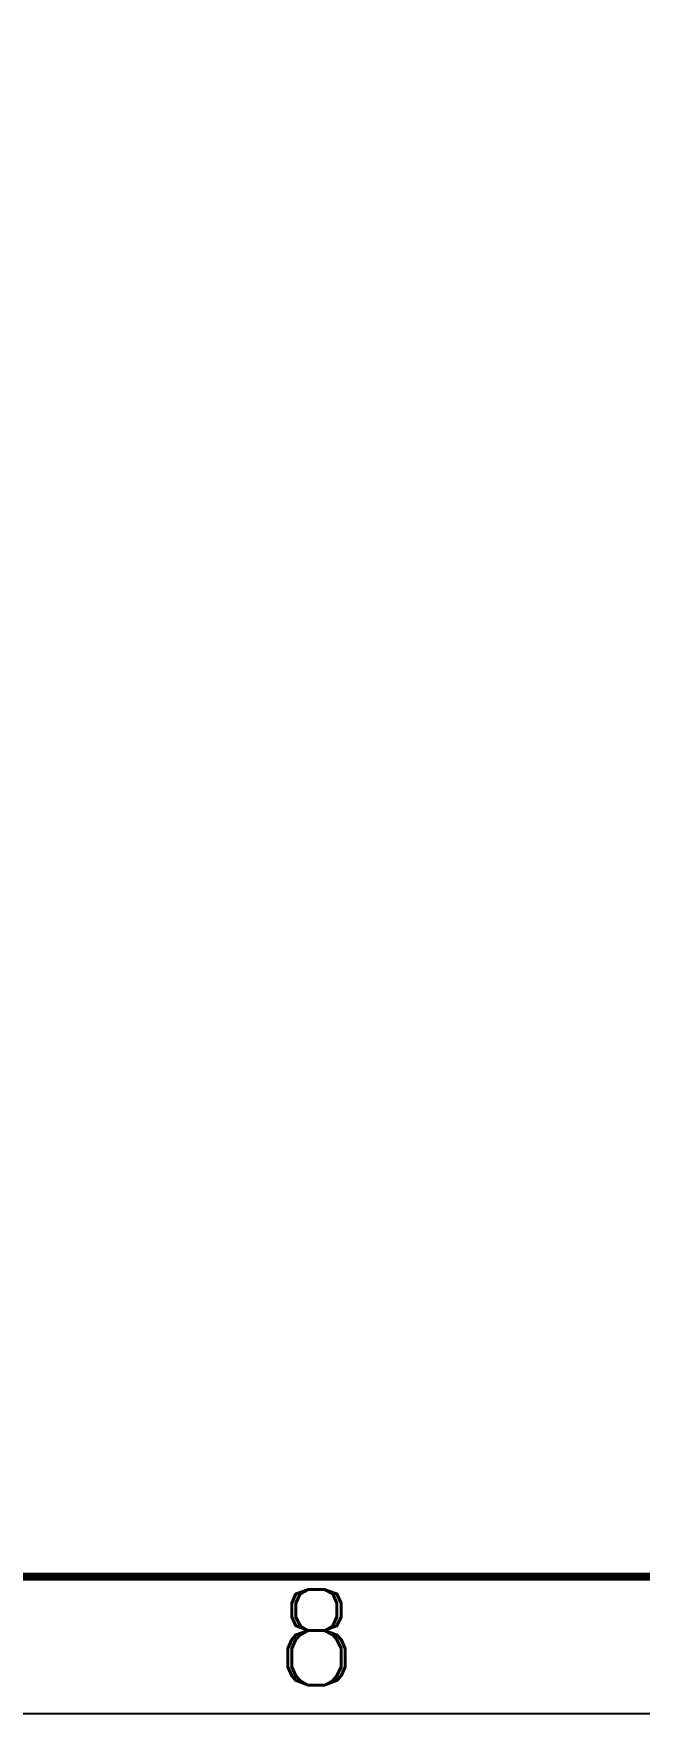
# Model space of a CAD drawing. Header units: millimetres. Extents: x 0 to 594, y 0 to 420.
# Drawn here: x 354 to 398.4, y 0 to 122.9 of the extents above; entities that cross this region are included whole.
import ezdxf
from ezdxf.enums import TextEntityAlignment as Align

# ---------------------------------------------------------------- set-up
doc = ezdxf.new("R2010")
doc.units = ezdxf.units.MM
doc.styles.add('ECL', font='SIMFANG_2312.TTF', dxfattribs={"width": 0.7, "height": 3})
doc.styles.add('ROMANC', font='romanc')

# ---------------------------------------------------------------- blocks, each defined once
blk = doc.blocks.new('XXDAFRAM-CH-HENG-A2')
at = {"color": 1}
blk.add_lwpolyline([(0, 0), (594, 0), (594, 420), (0, 420)], close=True, dxfattribs=at)
at = {"color": 1, "const_width": 0.6}
blk.add_lwpolyline([(25, 10), (584, 10), (584, 410), (25, 410)], close=True, dxfattribs=at)
at = {"color": 1, "style": 'ROMANC'}
blk.add_text('8', height=7, dxfattribs=at).set_placement((371.74, 2.07))
at = {"linetype": 'Continuous', "style": 'ECL', "width": 0.7}
for tag, height, p in [('DESIGNSTATUS', 3.5, (571.85, 76.57)), ('ENDESIGNSTATUS', 3.5, (571.89, 70.89)), ('V', 4, (531.58, 63.46)), ('O', 4, (537.75, 63.46)), ('L', 4, (543.92, 63.46)), ('N', 4, (550.08, 63.46)), ('D', 4, (562.42, 63.46)), ('W', 4, (568.58, 63.46)), ('G', 4, (574.75, 63.46)), ('VEREN40', 4, (580.92, 63.46)), ('DWGNAME1', 5, (522.12, 48.71)), ('DWGENAME1', 5, (521.93, 42.13)), ('DWGNAME', 5, (521.93, 42.36)), ('DWGENAME', 5, (521.93, 35.7)), ('DWGNAME2', 5, (521.93, 35.06)), ('DWGENAME2', 5, (522.27, 28.91)), ('DWGNO', 4, (511.81, 15.14)), ('VEREN40', 4, (578.74, 15.14))]:
    blk.add_attdef(tag, text='', height=height, dxfattribs=at).set_placement(p, align=Align.MIDDLE)
at = {"style": 'ECL', "width": 0.7, "flags": 1}
for p in [(450.39, 48.28), (450.39, 40.28), (450.39, 32.28), (450.39, 24.28)]:
    blk.add_attdef('DATE', text='', height=5, dxfattribs=at).set_placement(p, align=Align.MIDDLE)
for tag, p in [('SJ1', (419.56, 44.28)), ('JH', (419.56, 36.28)), ('SH1', (419.56, 28.28)), ('PZ', (419.56, 20.28)), ('BL', (419.56, 10))]:
    blk.add_attdef(tag, p, '', height=5, dxfattribs=at)

msp = doc.modelspace()

# ---------------------------------------------------------------- block references
msp.add_blockref('XXDAFRAM-CH-HENG-A2', (0, 0))

doc.saveas('drawing.dxf')
